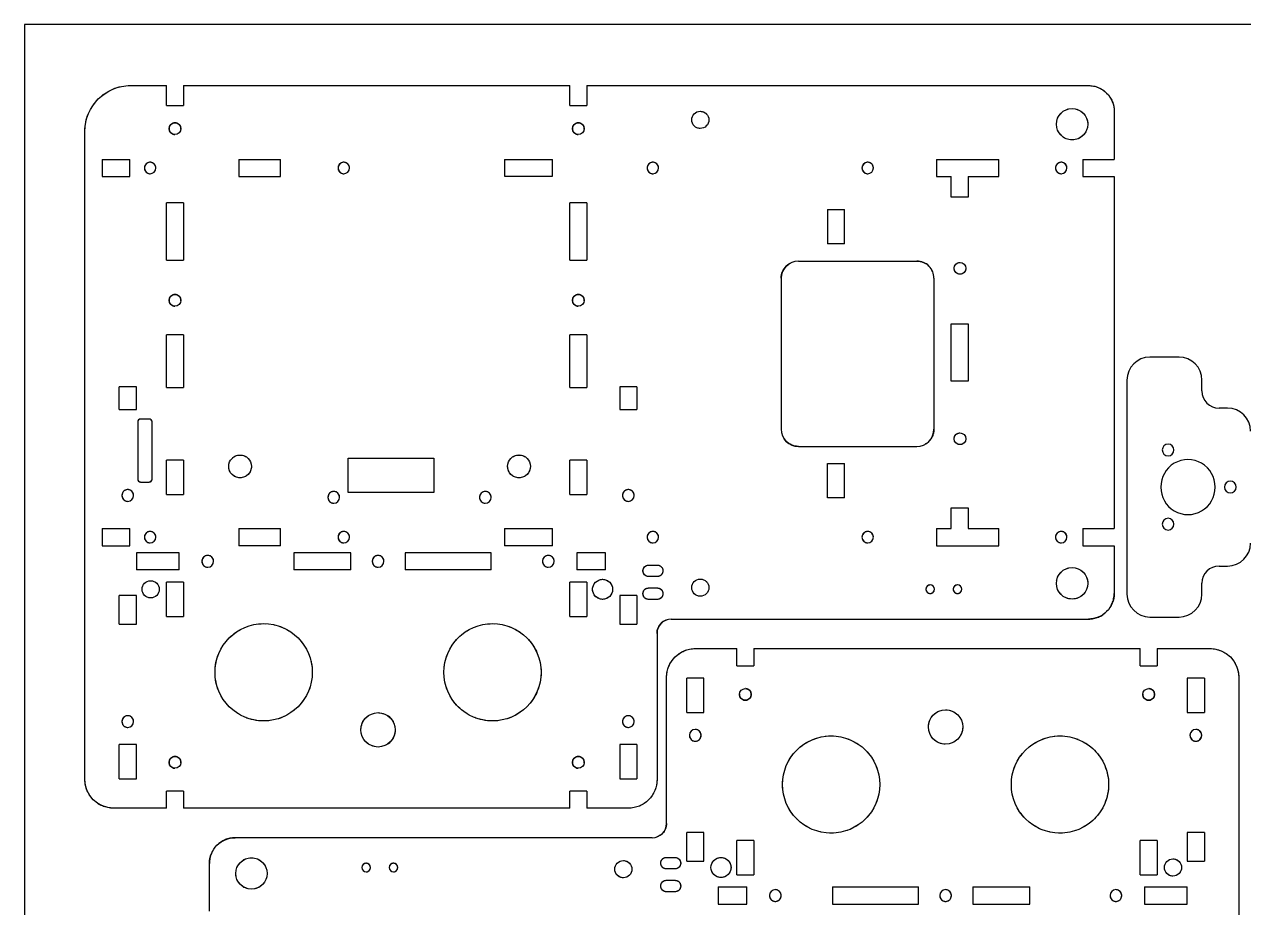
# Model space of a CAD drawing. Header units: millimetres. Extents: x -2614 to 1371, y 670 to 4202.
# Drawn here: x -1257.1 to -830.8, y 3893.2 to 4201.8 of the extents above; entities that cross this region are included whole.
import ezdxf

# ---------------------------------------------------------------- set-up
doc = ezdxf.new("R2010")
doc.units = ezdxf.units.MM
doc.linetypes.add('HIDDEN', pattern=[9.525, 6.35, -3.175])
doc.layers.get('0').update_dxf_attribs({"lineweight": 70})
doc.layers.add('Hidden', color=7, linetype='HIDDEN', lineweight=70)

msp = doc.modelspace()

# ---------------------------------------------------------------- linework, layer by layer
at = {"color": 7, "lineweight": -3}
for p, q in [((12.94, 4201.8), (-1257.06, 4201.8)), ((-1257.06, 4201.8), (-1257.06, 3439.8)), ((-1219.91, 4180.43), (-1207.42, 4180.43)), ((-1207.42, 4173.43), (-1207.42, 4180.43)), ((-1201.42, 4180.43), (-1201.42, 4173.43)), ((-1201.42, 4180.43), (-1066.42, 4180.43)), ((-1066.42, 4173.43), (-1066.42, 4180.43)), ((-1060.42, 4180.43), (-1060.42, 4173.43)), ((-1060.42, 4180.43), (-885.08, 4180.43)), ((-1207.42, 4173.43), (-1201.42, 4173.43)), ((-1066.42, 4173.43), (-1060.42, 4173.43)), ((-876.08, 4171.43), (-876.08, 4154.63)), ((-1235.91, 3937.92), (-1235.91, 4164.43)), ((-1229.91, 4154.63), (-1220.16, 4154.63)), ((-1229.91, 4154.63), (-1229.91, 4148.63)), ((-1220.16, 4148.63), (-1220.16, 4154.63)), ((-1182.06, 4154.63), (-1167.47, 4154.63)), ((-1182.06, 4154.63), (-1182.06, 4148.63)), ((-1167.47, 4148.63), (-1167.47, 4154.63)), ((-1089.19, 4154.63), (-1072.45, 4154.63)), ((-1089.19, 4154.63), (-1089.19, 4148.73)), ((-1072.45, 4148.73), (-1072.45, 4154.63)), ((-938.22, 4154.63), (-916.37, 4154.63)), ((-938.22, 4154.63), (-938.22, 4148.63)), ((-916.37, 4148.64), (-916.37, 4154.63)), ((-887.08, 4154.63), (-876.08, 4154.63)), ((-887.08, 4154.63), (-887.08, 4148.63)), ((-1229.91, 4148.63), (-1220.16, 4148.63)), ((-1182.06, 4148.63), (-1167.47, 4148.63)), ((-1089.19, 4148.73), (-1072.45, 4148.73)), ((-938.22, 4148.63), (-933.07, 4148.63)), ((-933.07, 4141.38), (-933.07, 4148.63)), ((-927.07, 4148.64), (-927.07, 4141.38)), ((-927.07, 4148.64), (-916.37, 4148.64)), ((-887.08, 4148.63), (-876.08, 4148.63)), ((-876.08, 4148.63), (-876.08, 4025.63)), ((-1207.42, 4119.43), (-1207.42, 4139.43)), ((-1201.42, 4139.43), (-1207.42, 4139.43)), ((-1201.42, 4139.43), (-1201.42, 4119.43)), ((-1066.42, 4119.43), (-1066.42, 4139.43)), ((-1060.42, 4139.43), (-1066.42, 4139.43)), ((-1060.42, 4139.43), (-1060.42, 4119.43)), ((-927.07, 4141.38), (-933.07, 4141.38)), ((-976.32, 4137.09), (-976.32, 4125.09)), ((-976.32, 4137.09), (-970.32, 4137.09)), ((-970.32, 4125.09), (-970.32, 4137.09)), ((-970.32, 4125.09), (-976.32, 4125.09)), ((-1207.42, 4119.43), (-1201.42, 4119.43)), ((-1066.42, 4119.43), (-1060.42, 4119.43)), ((-986.49, 4119.09), (-945.07, 4119.09)), ((-992.49, 4113.09), (-992.49, 4060.35)), ((-939.07, 4113.09), (-939.07, 4060.35)), ((-933.07, 4097.12), (-927.07, 4097.12)), ((-933.07, 4077.12), (-933.07, 4097.12)), ((-927.07, 4097.12), (-927.07, 4077.12)), ((-1207.42, 4074.93), (-1207.42, 4093.37)), ((-1201.42, 4093.37), (-1207.42, 4093.37)), ((-1201.42, 4093.37), (-1201.42, 4074.93)), ((-1066.42, 4074.93), (-1066.42, 4093.37)), ((-1060.42, 4093.37), (-1066.42, 4093.37)), ((-1060.42, 4093.37), (-1060.42, 4074.93)), ((-853.4, 4085.53), (-863.6, 4085.53)), ((-1223.92, 4067.19), (-1223.92, 4075.19)), ((-1217.92, 4075.19), (-1223.92, 4075.19)), ((-1217.92, 4067.19), (-1217.92, 4075.19)), ((-1207.42, 4074.93), (-1201.42, 4074.93)), ((-1066.42, 4074.93), (-1060.42, 4074.93)), ((-1048.92, 4075.19), (-1048.92, 4067.19)), ((-1042.92, 4075.19), (-1048.92, 4075.19)), ((-1042.92, 4075.19), (-1042.92, 4067.19)), ((-927.07, 4077.12), (-933.07, 4077.12)), ((-871.6, 4077.53), (-871.6, 4002.72)), ((-845.4, 4073.72), (-845.4, 4077.53)), ((-1223.92, 4067.19), (-1217.92, 4067.19)), ((-1048.92, 4067.19), (-1042.92, 4067.19)), ((-836.41, 4067.72), (-839.4, 4067.72)), ((-1217.42, 4062.9), (-1217.42, 4042.9)), ((-1213.42, 4063.9), (-1216.42, 4063.9)), ((-1212.42, 4042.9), (-1212.42, 4062.9)), ((-986.49, 4054.35), (-975.92, 4054.35)), ((-975.92, 4054.35), (-945.07, 4054.35)), ((-1207.42, 4037.49), (-1207.42, 4049.49)), ((-1201.42, 4049.49), (-1207.42, 4049.49)), ((-1201.42, 4049.49), (-1201.42, 4037.49)), ((-1143.87, 4050.18), (-1113.87, 4050.18)), ((-1143.87, 4038.18), (-1143.87, 4050.18)), ((-1113.87, 4050.18), (-1113.87, 4038.18)), ((-1066.42, 4037.49), (-1066.42, 4049.49)), ((-1060.42, 4049.49), (-1066.42, 4049.49)), ((-1060.42, 4049.49), (-1060.42, 4037.49)), ((-976.32, 4036.35), (-976.32, 4048.35)), ((-976.32, 4048.35), (-970.32, 4048.35)), ((-970.32, 4036.35), (-970.32, 4048.35)), ((-1216.42, 4041.9), (-1213.42, 4041.9)), ((-1207.42, 4037.49), (-1201.42, 4037.49)), ((-1113.87, 4038.18), (-1143.87, 4038.18)), ((-1066.42, 4037.49), (-1060.42, 4037.49)), ((-970.32, 4036.35), (-976.32, 4036.35)), ((-933.07, 4025.63), (-933.07, 4032.86)), ((-933.07, 4032.86), (-927.07, 4032.86)), ((-927.07, 4032.86), (-927.07, 4025.63)), ((-1229.91, 4025.63), (-1220.16, 4025.63)), ((-1229.91, 4025.63), (-1229.91, 4019.63)), ((-1220.16, 4019.63), (-1220.16, 4025.63)), ((-1182.06, 4025.63), (-1167.47, 4025.63)), ((-1182.06, 4025.63), (-1182.06, 4019.63)), ((-1167.47, 4019.63), (-1167.47, 4025.63)), ((-1089.19, 4025.63), (-1072.45, 4025.63)), ((-1089.19, 4025.63), (-1089.19, 4019.63)), ((-1072.45, 4019.63), (-1072.45, 4025.63)), ((-938.22, 4025.63), (-933.07, 4025.63)), ((-938.22, 4025.63), (-938.22, 4019.63)), ((-927.07, 4025.63), (-916.37, 4025.63)), ((-916.37, 4019.63), (-916.37, 4025.63)), ((-887.08, 4025.63), (-876.08, 4025.63)), ((-887.08, 4025.63), (-887.08, 4019.63)), ((-1229.91, 4019.63), (-1220.16, 4019.63)), ((-1167.47, 4019.63), (-1182.06, 4019.63)), ((-1072.45, 4019.63), (-1089.19, 4019.63)), ((-938.22, 4019.63), (-916.37, 4019.63)), ((-887.08, 4019.63), (-876.08, 4019.63)), ((-876.08, 4019.63), (-876.08, 4002.99)), ((-1202.92, 4017.2), (-1217.92, 4017.2)), ((-1217.92, 4017.2), (-1217.92, 4011.2)), ((-1202.92, 4011.2), (-1202.92, 4017.2)), ((-1142.92, 4017.2), (-1162.92, 4017.2)), ((-1162.92, 4017.2), (-1162.92, 4011.2)), ((-1142.92, 4011.2), (-1142.92, 4017.2)), ((-1093.92, 4017.2), (-1123.92, 4017.2)), ((-1123.92, 4017.2), (-1123.92, 4011.2)), ((-1093.92, 4011.2), (-1093.92, 4017.2)), ((-1053.92, 4017.2), (-1063.92, 4017.2)), ((-1063.92, 4017.2), (-1063.92, 4011.2)), ((-1053.92, 4011.2), (-1053.92, 4017.2)), ((-1202.92, 4011.2), (-1217.92, 4011.2)), ((-1142.92, 4011.2), (-1162.92, 4011.2)), ((-1093.92, 4011.2), (-1123.92, 4011.2)), ((-1053.92, 4011.2), (-1063.92, 4011.2)), ((-1038.83, 4012.87), (-1035.83, 4012.87)), ((-839.4, 4012.54), (-836.41, 4012.54)), ((-1207.42, 3994.92), (-1207.42, 4006.92)), ((-1201.42, 4006.92), (-1207.42, 4006.92)), ((-1201.42, 4006.92), (-1201.42, 3994.92)), ((-1066.42, 3994.92), (-1066.42, 4006.92)), ((-1060.42, 4006.92), (-1066.42, 4006.92)), ((-1060.42, 4006.92), (-1060.42, 3994.92)), ((-1035.83, 4008.87), (-1038.83, 4008.87)), ((-1038.83, 4004.87), (-1035.83, 4004.87)), ((-845.4, 4002.72), (-845.4, 4006.54)), ((-1223.92, 3992.19), (-1223.92, 4002.19)), ((-1217.92, 4002.19), (-1223.92, 4002.19)), ((-1217.92, 3992.19), (-1217.92, 4002.19)), ((-1048.92, 4002.19), (-1048.92, 3992.19)), ((-1042.92, 4002.19), (-1048.92, 4002.19)), ((-1042.92, 4002.19), (-1042.92, 3992.19)), ((-1035.83, 4000.87), (-1038.83, 4000.87)), ((-1207.42, 3994.92), (-1201.42, 3994.92)), ((-1066.42, 3994.92), (-1060.42, 3994.92)), ((-1030.9, 3993.99), (-885.08, 3993.99)), ((-863.6, 3994.72), (-853.4, 3994.72)), ((-1223.92, 3992.19), (-1217.92, 3992.19)), ((-1048.92, 3992.19), (-1042.92, 3992.19)), ((-1035.9, 3988.99), (-1035.9, 3937.92)), ((-1022.54, 3983.68), (-1008.03, 3983.68)), ((-1008.03, 3977.68), (-1008.03, 3983.68)), ((-1002.03, 3983.68), (-1002.03, 3977.68)), ((-1002.03, 3983.68), (-867.03, 3983.68)), ((-867.03, 3977.68), (-867.03, 3983.68)), ((-861.03, 3983.68), (-861.03, 3977.68)), ((-861.03, 3983.68), (-842.54, 3983.68)), ((-1008.03, 3977.68), (-1002.03, 3977.68)), ((-867.03, 3977.68), (-861.03, 3977.68)), ((-1032.54, 3922.6), (-1032.54, 3973.68)), ((-1025.53, 3961.4), (-1025.53, 3973.4)), ((-1019.53, 3973.4), (-1025.53, 3973.4)), ((-1019.53, 3961.4), (-1019.53, 3973.4)), ((-850.53, 3973.4), (-850.53, 3961.4)), ((-844.53, 3973.4), (-850.53, 3973.4)), ((-844.53, 3973.4), (-844.53, 3961.4)), ((-832.54, 3973.68), (-832.54, 3747.17)), ((-1025.53, 3961.4), (-1019.53, 3961.4)), ((-850.53, 3961.4), (-844.53, 3961.4)), ((-1223.92, 3938.19), (-1223.92, 3950.19)), ((-1217.92, 3950.19), (-1223.92, 3950.19)), ((-1217.92, 3938.19), (-1217.92, 3950.19)), ((-1048.92, 3950.19), (-1048.92, 3938.19)), ((-1042.92, 3950.19), (-1048.92, 3950.19)), ((-1042.92, 3950.19), (-1042.92, 3938.19)), ((-1223.92, 3938.19), (-1217.92, 3938.19)), ((-1048.92, 3938.19), (-1042.92, 3938.19)), ((-1207.42, 3927.92), (-1207.42, 3933.92)), ((-1201.42, 3933.92), (-1207.42, 3933.92)), ((-1201.42, 3933.92), (-1201.42, 3927.92)), ((-1066.42, 3927.92), (-1066.42, 3933.92)), ((-1060.42, 3933.92), (-1066.42, 3933.92)), ((-1060.42, 3933.92), (-1060.42, 3927.92)), ((-1207.42, 3927.92), (-1225.91, 3927.92)), ((-1066.42, 3927.92), (-1201.42, 3927.92)), ((-1045.9, 3927.92), (-1060.42, 3927.92)), ((-1037.54, 3917.6), (-1183.37, 3917.6)), ((-1025.53, 3909.4), (-1025.53, 3919.4)), ((-1019.53, 3919.4), (-1025.53, 3919.4)), ((-1019.53, 3909.4), (-1019.53, 3919.4)), ((-850.53, 3919.4), (-850.53, 3909.4)), ((-844.53, 3919.4), (-850.53, 3919.4)), ((-844.53, 3919.4), (-844.53, 3909.4)), ((-1008.03, 3904.68), (-1008.03, 3916.68)), ((-1002.03, 3916.68), (-1008.03, 3916.68)), ((-1002.03, 3916.68), (-1002.03, 3904.68)), ((-867.03, 3904.68), (-867.03, 3916.68)), ((-861.03, 3916.68), (-867.03, 3916.68)), ((-861.03, 3916.68), (-861.03, 3904.68)), ((-1192.37, 3891.97), (-1192.37, 3908.6)), ((-1032.61, 3910.72), (-1029.61, 3910.72)), ((-1025.53, 3909.4), (-1019.53, 3909.4)), ((-850.53, 3909.4), (-844.53, 3909.4)), ((-1029.61, 3906.72), (-1032.61, 3906.72)), ((-1008.03, 3904.68), (-1002.03, 3904.68)), ((-867.03, 3904.68), (-861.03, 3904.68)), ((-1032.61, 3902.72), (-1029.61, 3902.72)), ((-1014.52, 3900.4), (-1004.52, 3900.4)), ((-1014.52, 3900.4), (-1014.52, 3894.4)), ((-1004.52, 3894.4), (-1004.52, 3900.4)), ((-974.52, 3900.4), (-944.52, 3900.4)), ((-974.52, 3900.4), (-974.52, 3894.4)), ((-944.52, 3894.4), (-944.52, 3900.4)), ((-925.52, 3900.4), (-905.53, 3900.4)), ((-925.52, 3900.4), (-925.52, 3894.4)), ((-905.53, 3894.4), (-905.53, 3900.4)), ((-865.52, 3900.4), (-850.52, 3900.4)), ((-865.52, 3900.4), (-865.52, 3894.4)), ((-850.52, 3894.4), (-850.52, 3900.4)), ((-1029.61, 3898.72), (-1032.61, 3898.72)), ((-1014.52, 3894.4), (-1004.52, 3894.4)), ((-974.52, 3894.4), (-944.52, 3894.4)), ((-925.52, 3894.4), (-905.53, 3894.4)), ((-865.52, 3894.4), (-850.52, 3894.4))]:
    msp.add_line(p, q, dxfattribs=at)
at = {"color": 7, "lineweight": -3, "extrusion": (-1.60814e-16, 1.11022e-16, -1)}
for centre in [(857.22, 4053.09), (835.48, 4040.13), (857.22, 4027.16)]:
    msp.add_circle(centre, 2.05, dxfattribs=at)
at = {"color": 7, "lineweight": -3}
for centre, radius, start, end in [((-863.6, 4077.53), 8, 90, 180), ((-853.4, 4077.53), 8, 0, 90), ((-839.4, 4073.72), 6, 180, 270), ((-836.41, 4059.72), 8, 0, 90), ((-850.28, 4040.23), 9.5, 359.3545, 180.6455), ((-850.28, 4040.02), 9.5, 179.3545, 0.6455), ((-836.41, 4020.54), 8, 270, 0), ((-839.4, 4006.54), 6, 90, 180), ((-863.6, 4002.72), 8, 180, 270), ((-853.4, 4002.72), 8, 270, 360)]:
    msp.add_arc(centre, radius, start, end, dxfattribs=at)
at = {"color": 7, "lineweight": -3, "extrusion": (0, 0, -1)}
for centre, major_axis, start_param, end_param in [((-1219.91, 4164.43), (0, 16), 4.712332, 6.283128), ((-885.08, 4171.43), (0, 9), 6.283128, 7.853925), ((-1038.83, 4010.87), (0, 2), 3.141536, 6.283128), ((-1035.83, 4010.87), (0, 2), 6.283128, 9.424721), ((-1038.83, 4002.87), (0, 2), 3.141536, 6.283128), ((-1035.83, 4002.87), (0, 2), 6.283128, 9.424721), ((-885.08, 4002.99), (0, 9), 1.570739, 3.141536), ((-1022.54, 3973.68), (0, -10), 1.570739, 3.141536), ((-842.54, 3973.68), (0, -10), 3.141536, 4.712332), ((-1225.91, 3937.92), (0, 10), 3.141536, 4.712332), ((-1045.9, 3937.92), (0, 10), 1.570739, 3.141536), ((-1183.37, 3908.6), (0, -9), 1.570739, 3.141536), ((-1032.61, 3908.72), (0, -2), 6.283128, 9.424721), ((-1029.61, 3908.72), (0, -2), 3.141536, 6.283128), ((-1032.61, 3900.72), (0, -2), 6.283128, 9.424721), ((-1029.61, 3900.72), (0, -2), 3.141536, 6.283128)]:
    msp.add_ellipse(centre, major_axis=major_axis, ratio=1, start_param=start_param, end_param=end_param, dxfattribs=at)
at = {"color": 7, "lineweight": -3}
for centre, major_axis in [((-1020.78, 4168.43), (0, -3)), ((-890.78, 4166.93), (0, -5.5)), ((-1204.42, 4165.37), (0, -2.05)), ((-1063.42, 4165.37), (0, -2.05)), ((-929.97, 4116.57), (0, -2.05)), ((-1204.42, 4105.37), (0, -2.05)), ((-1063.42, 4105.37), (0, -2.05)), ((-929.97, 4057), (0, -2.05)), ((-1181.67, 4047.36), (0, -3.97)), ((-1084.15, 4047.36), (0, -3.97)), ((-890.78, 4006.49), (0, -5.5)), ((-1212.92, 4004.4), (0, -3)), ((-1054.92, 4004.4), (0, -3.5)), ((-1020.78, 4004.99), (0, -3)), ((-1173.42, 3975.4), (0, -17)), ((-1093.42, 3975.4), (0, -17)), ((-1005.03, 3967.67), (0, 2.05)), ((-864.03, 3967.67), (0, 2.05)), ((-1133.42, 3955.3), (0, -6)), ((-935.03, 3956.3), (0, 6)), ((-975.03, 3936.19), (0, 17)), ((-895.03, 3936.19), (0, 17)), ((-1204.42, 3943.92), (0, -2.05)), ((-1063.42, 3943.92), (0, -2.05)), ((-1177.67, 3905.1), (0, 5.5)), ((-1047.67, 3906.6), (0, 3)), ((-1013.53, 3907.2), (0, 3.5)), ((-855.53, 3907.2), (0, 3))]:
    msp.add_ellipse(centre, major_axis=major_axis, ratio=1, dxfattribs=at)
at = {"color": 7, "lineweight": -3, "extrusion": (0, 0, -1)}
for centre, major_axis in [((-1213.11, 4151.63), (0, 2)), ((-1145.42, 4151.63), (0, 2)), ((-1037.34, 4151.63), (0, 2)), ((-962.24, 4151.63), (0, 2)), ((-894.58, 4151.63), (0, 2)), ((-1220.92, 4037.19), (0, 2.05)), ((-1148.91, 4036.53), (0, 2.05)), ((-1095.92, 4036.53), (0, 2.05)), ((-1045.92, 4037.19), (0, 2.05)), ((-1213.11, 4022.63), (0, 2)), ((-1145.42, 4022.63), (0, 2)), ((-1037.34, 4022.63), (0, 2)), ((-962.24, 4022.63), (0, 2)), ((-894.58, 4022.63), (0, 2)), ((-1192.96, 4014.2), (0, 2.05)), ((-1133.41, 4014.2), (0, 2.05)), ((-1073.91, 4014.2), (0, 2.05)), ((-940.38, 4004.43), (0, 1.5)), ((-930.86, 4004.43), (0, 1.5)), ((-1220.92, 3958.19), (0, 2.05)), ((-1045.92, 3958.19), (0, 2.05)), ((-1022.53, 3953.4), (0, -2.05)), ((-847.53, 3953.4), (0, -2.05)), ((-1137.59, 3907.17), (0, -1.5)), ((-1128.06, 3907.17), (0, -1.5)), ((-994.53, 3897.4), (0, -2.05)), ((-935.03, 3897.4), (0, -2.05)), ((-875.49, 3897.4), (0, -2.05))]:
    msp.add_ellipse(centre, major_axis=major_axis, ratio=1, dxfattribs=at)
at = {"color": 7, "lineweight": -3}
for centre, major_axis, start_param, end_param in [((-986.49, 4113.09), (0, -6), 3.14165, 4.712446), ((-945.07, 4113.09), (0, -6), 1.570853, 3.14165), ((-1216.42, 4062.9), (0, -1), 3.14165, 4.712446), ((-1213.42, 4062.9), (0, -1), 1.570853, 3.14165), ((-986.49, 4060.35), (0, -6), 4.712446, 6.283242), ((-945.07, 4060.35), (0, -6), 0.000057, 1.570853), ((-1216.42, 4042.9), (0, -1), 4.712446, 6.283242), ((-1213.42, 4042.9), (0, -1), 0.000057, 1.570853), ((-1030.9, 3988.99), (0, -5), 3.14165, 4.712446), ((-1037.54, 3922.6), (0, 5), 3.14165, 4.712446)]:
    msp.add_ellipse(centre, major_axis=major_axis, ratio=1, start_param=start_param, end_param=end_param, dxfattribs=at)
at = {"layer": 'Hidden', "lineweight": -3}
for p, q in [((-1219.91, 4180.43), (-1219.91, 4180.43)), ((-1207.42, 4173.43), (-1207.42, 4180.43)), ((-1207.42, 4180.43), (-1207.42, 4180.43)), ((-1201.42, 4180.43), (-1201.42, 4173.43)), ((-1201.42, 4180.43), (-1201.42, 4180.43)), ((-1066.42, 4173.43), (-1066.42, 4180.43)), ((-1066.42, 4180.43), (-1066.42, 4180.43)), ((-1060.42, 4180.43), (-1060.42, 4173.43)), ((-1060.42, 4180.43), (-1060.42, 4180.43)), ((-885.08, 4180.43), (-885.08, 4180.43)), ((-1207.42, 4173.43), (-1207.42, 4173.43)), ((-1201.42, 4173.43), (-1201.42, 4173.43)), ((-1066.42, 4173.43), (-1066.42, 4173.43)), ((-1060.42, 4173.43), (-1060.42, 4173.43)), ((-1020.77, 4171.43), (-1020.78, 4171.43)), ((-890.78, 4172.43), (-890.78, 4172.43)), ((-876.08, 4171.43), (-876.08, 4171.43)), ((-876.08, 4171.43), (-876.08, 4154.63)), ((-1235.91, 3937.92), (-1235.91, 4164.43)), ((-1235.91, 4164.43), (-1235.91, 4164.43)), ((-1020.78, 4165.43), (-1020.78, 4165.43)), ((-890.78, 4161.43), (-890.78, 4161.43)), ((-1229.91, 4154.63), (-1229.91, 4154.63)), ((-1229.91, 4154.63), (-1229.91, 4148.63)), ((-1220.16, 4154.63), (-1220.16, 4154.63)), ((-1220.16, 4148.63), (-1220.16, 4154.63)), ((-1213.11, 4153.63), (-1213.11, 4153.63)), ((-1182.06, 4154.63), (-1182.06, 4154.63)), ((-1182.06, 4154.63), (-1182.06, 4148.63)), ((-1167.47, 4154.63), (-1167.47, 4154.63)), ((-1167.47, 4148.63), (-1167.47, 4154.63)), ((-1145.42, 4153.63), (-1145.42, 4153.63)), ((-1089.19, 4154.63), (-1089.19, 4154.63)), ((-1089.19, 4154.63), (-1089.19, 4148.73)), ((-1072.45, 4154.63), (-1072.45, 4154.63)), ((-1072.45, 4148.73), (-1072.45, 4154.63)), ((-1037.34, 4153.63), (-1037.34, 4153.63)), ((-962.24, 4153.63), (-962.24, 4153.63)), ((-938.22, 4154.63), (-938.22, 4154.63)), ((-938.22, 4154.63), (-938.22, 4148.63)), ((-916.37, 4154.63), (-916.37, 4154.63)), ((-916.37, 4148.64), (-916.37, 4154.63)), ((-894.58, 4153.63), (-894.58, 4153.63)), ((-887.08, 4154.63), (-887.08, 4154.63)), ((-887.08, 4154.63), (-887.08, 4148.63)), ((-876.08, 4154.63), (-876.08, 4154.63)), ((-1229.91, 4148.63), (-1229.91, 4148.63)), ((-1220.16, 4148.63), (-1220.16, 4148.63)), ((-1213.11, 4149.63), (-1213.11, 4149.63)), ((-1182.06, 4148.63), (-1182.06, 4148.63)), ((-1167.47, 4148.63), (-1167.47, 4148.63)), ((-1145.42, 4149.63), (-1145.42, 4149.63)), ((-1089.19, 4148.73), (-1089.19, 4148.73)), ((-1072.45, 4148.73), (-1072.45, 4148.73)), ((-1037.34, 4149.63), (-1037.34, 4149.63)), ((-962.24, 4149.63), (-962.24, 4149.63)), ((-938.22, 4148.63), (-938.22, 4148.63)), ((-933.07, 4141.38), (-933.07, 4148.63)), ((-933.07, 4148.63), (-933.07, 4148.63)), ((-927.07, 4148.64), (-927.07, 4141.38)), ((-927.07, 4148.64), (-927.07, 4148.64)), ((-916.37, 4148.64), (-916.37, 4148.64)), ((-894.58, 4149.63), (-894.58, 4149.63)), ((-887.08, 4148.63), (-887.08, 4148.63)), ((-876.08, 4148.63), (-876.08, 4025.63)), ((-876.08, 4148.63), (-876.08, 4148.63)), ((-1207.42, 4119.43), (-1207.42, 4139.43)), ((-1207.42, 4139.43), (-1207.42, 4139.43)), ((-1201.42, 4139.43), (-1201.42, 4119.43)), ((-1201.42, 4139.43), (-1201.42, 4139.43)), ((-1066.42, 4119.43), (-1066.42, 4139.43)), ((-1066.42, 4139.43), (-1066.42, 4139.43)), ((-1060.42, 4139.43), (-1060.42, 4119.43)), ((-1060.42, 4139.43), (-1060.42, 4139.43)), ((-933.07, 4141.38), (-933.07, 4141.38)), ((-927.07, 4141.38), (-927.07, 4141.38)), ((-976.32, 4137.09), (-976.32, 4125.09)), ((-976.32, 4137.09), (-976.32, 4137.09)), ((-976.32, 4137.09), (-976.32, 4137.09)), ((-976.32, 4125.09), (-976.32, 4125.09)), ((-976.32, 4125.09), (-976.32, 4125.09)), ((-1207.42, 4119.43), (-1207.42, 4119.43)), ((-1201.42, 4119.43), (-1201.42, 4119.43)), ((-1066.42, 4119.43), (-1066.42, 4119.43)), ((-1060.42, 4119.43), (-1060.42, 4119.43)), ((-986.49, 4119.09), (-986.49, 4119.09)), ((-945.07, 4119.09), (-945.07, 4119.09)), ((-992.49, 4113.09), (-992.49, 4113.09)), ((-992.49, 4113.09), (-992.49, 4060.35)), ((-939.07, 4113.09), (-939.07, 4113.09)), ((-939.07, 4113.09), (-939.07, 4060.35)), ((-933.07, 4097.12), (-933.07, 4097.12)), ((-933.07, 4077.12), (-933.07, 4097.12)), ((-927.07, 4097.12), (-927.07, 4097.12)), ((-927.07, 4097.12), (-927.07, 4077.12)), ((-1207.42, 4074.93), (-1207.42, 4093.37)), ((-1207.42, 4093.37), (-1207.42, 4093.37)), ((-1201.42, 4093.37), (-1201.42, 4074.93)), ((-1201.42, 4093.37), (-1201.42, 4093.37)), ((-1066.42, 4074.93), (-1066.42, 4093.37)), ((-1066.42, 4093.37), (-1066.42, 4093.37)), ((-1060.42, 4093.37), (-1060.42, 4074.93)), ((-1060.42, 4093.37), (-1060.42, 4093.37)), ((-1223.92, 4067.19), (-1223.92, 4075.19)), ((-1223.92, 4075.19), (-1223.92, 4075.19)), ((-1217.92, 4067.19), (-1217.92, 4075.19)), ((-1217.92, 4075.19), (-1217.92, 4075.19)), ((-1207.42, 4074.93), (-1207.42, 4074.93)), ((-1201.42, 4074.93), (-1201.42, 4074.93)), ((-1066.42, 4074.93), (-1066.42, 4074.93)), ((-1060.42, 4074.93), (-1060.42, 4074.93)), ((-1048.92, 4075.19), (-1048.92, 4067.19)), ((-1048.92, 4075.19), (-1048.92, 4075.19)), ((-1042.92, 4075.19), (-1042.92, 4067.19)), ((-1042.92, 4075.19), (-1042.92, 4075.19)), ((-933.07, 4077.12), (-933.07, 4077.12)), ((-927.07, 4077.12), (-927.07, 4077.12)), ((-1223.92, 4067.19), (-1223.92, 4067.19)), ((-1217.92, 4067.19), (-1217.92, 4067.19)), ((-1048.92, 4067.19), (-1048.92, 4067.19)), ((-1042.92, 4067.19), (-1042.92, 4067.19)), ((-1217.42, 4062.9), (-1217.42, 4062.9)), ((-1217.42, 4062.9), (-1217.42, 4042.9)), ((-1216.42, 4063.9), (-1216.42, 4063.9)), ((-1213.42, 4063.9), (-1213.42, 4063.9)), ((-1212.42, 4042.9), (-1212.42, 4062.9)), ((-1212.42, 4062.9), (-1212.42, 4062.9)), ((-992.49, 4060.35), (-992.49, 4060.35)), ((-939.07, 4060.35), (-939.07, 4060.35)), ((-986.49, 4054.35), (-986.49, 4054.35)), ((-945.07, 4054.35), (-945.07, 4054.35)), ((-1207.42, 4037.49), (-1207.42, 4049.49)), ((-1207.42, 4049.49), (-1207.42, 4049.49)), ((-1201.42, 4049.49), (-1201.42, 4037.49)), ((-1201.42, 4049.49), (-1201.42, 4049.49)), ((-1181.67, 4051.33), (-1181.67, 4051.33)), ((-1143.87, 4050.18), (-1143.87, 4050.18)), ((-1143.87, 4038.18), (-1143.87, 4050.18)), ((-1113.87, 4050.18), (-1113.87, 4050.18)), ((-1113.87, 4050.18), (-1113.87, 4038.18)), ((-1084.14, 4051.33), (-1084.15, 4051.33)), ((-1066.42, 4037.49), (-1066.42, 4049.49)), ((-1066.42, 4049.49), (-1066.42, 4049.49)), ((-1060.42, 4049.49), (-1060.42, 4037.49)), ((-1060.42, 4049.49), (-1060.42, 4049.49)), ((-1217.42, 4042.9), (-1217.42, 4042.9)), ((-1216.42, 4041.9), (-1216.42, 4041.9)), ((-1213.42, 4041.9), (-1213.42, 4041.9)), ((-1212.42, 4042.9), (-1212.42, 4042.9)), ((-1181.67, 4043.39), (-1181.67, 4043.39)), ((-1084.15, 4043.39), (-1084.15, 4043.39)), ((-1207.42, 4037.49), (-1207.42, 4037.49)), ((-1201.42, 4037.49), (-1201.42, 4037.49)), ((-1143.87, 4038.18), (-1143.87, 4038.18)), ((-1113.87, 4038.18), (-1113.87, 4038.18)), ((-1066.42, 4037.49), (-1066.42, 4037.49)), ((-1060.42, 4037.49), (-1060.42, 4037.49)), ((-933.07, 4025.63), (-933.07, 4032.86)), ((-933.07, 4032.86), (-933.07, 4032.86)), ((-927.07, 4032.86), (-927.07, 4032.86)), ((-927.07, 4032.86), (-927.07, 4025.63)), ((-1229.91, 4025.63), (-1229.91, 4025.63)), ((-1229.91, 4025.63), (-1229.91, 4019.63)), ((-1220.16, 4025.63), (-1220.16, 4025.63)), ((-1220.16, 4019.63), (-1220.16, 4025.63)), ((-1213.11, 4024.63), (-1213.11, 4024.63)), ((-1182.06, 4025.63), (-1182.06, 4025.63)), ((-1182.06, 4025.63), (-1182.06, 4019.63)), ((-1167.47, 4025.63), (-1167.47, 4025.63)), ((-1167.47, 4019.63), (-1167.47, 4025.63)), ((-1145.42, 4024.63), (-1145.42, 4024.63)), ((-1089.19, 4025.63), (-1089.19, 4025.63)), ((-1089.19, 4025.63), (-1089.19, 4019.63)), ((-1072.45, 4025.63), (-1072.45, 4025.63)), ((-1072.45, 4019.63), (-1072.45, 4025.63)), ((-1037.34, 4024.63), (-1037.34, 4024.63)), ((-962.24, 4024.63), (-962.24, 4024.63)), ((-938.22, 4025.63), (-938.22, 4025.63)), ((-938.22, 4025.63), (-938.22, 4019.63)), ((-933.07, 4025.63), (-933.07, 4025.63)), ((-927.07, 4025.63), (-927.07, 4025.63)), ((-916.37, 4025.63), (-916.37, 4025.63)), ((-916.37, 4019.63), (-916.37, 4025.63)), ((-894.58, 4024.63), (-894.58, 4024.63)), ((-887.08, 4025.63), (-887.08, 4025.63)), ((-887.08, 4025.63), (-887.08, 4019.63)), ((-876.08, 4025.63), (-876.08, 4025.63)), ((-1229.91, 4019.63), (-1229.91, 4019.63)), ((-1220.16, 4019.63), (-1220.16, 4019.63)), ((-1213.11, 4020.63), (-1213.11, 4020.63)), ((-1182.06, 4019.63), (-1182.06, 4019.63)), ((-1167.47, 4019.63), (-1167.47, 4019.63)), ((-1145.42, 4020.63), (-1145.42, 4020.63)), ((-1089.19, 4019.63), (-1089.19, 4019.63)), ((-1072.45, 4019.63), (-1072.45, 4019.63)), ((-1037.34, 4020.63), (-1037.34, 4020.63)), ((-962.24, 4020.63), (-962.24, 4020.63)), ((-938.22, 4019.63), (-938.22, 4019.63)), ((-916.37, 4019.63), (-916.37, 4019.63)), ((-894.58, 4020.63), (-894.58, 4020.63)), ((-887.08, 4019.63), (-887.08, 4019.63)), ((-876.08, 4019.63), (-876.08, 4002.99)), ((-876.08, 4019.63), (-876.08, 4019.63)), ((-1217.92, 4017.2), (-1217.92, 4011.2)), ((-1217.92, 4017.2), (-1217.92, 4017.2)), ((-1202.92, 4011.2), (-1202.92, 4017.2)), ((-1202.92, 4017.2), (-1202.92, 4017.2)), ((-1162.92, 4017.2), (-1162.92, 4011.2)), ((-1162.92, 4017.2), (-1162.92, 4017.2)), ((-1142.92, 4011.2), (-1142.92, 4017.2)), ((-1142.92, 4017.2), (-1142.92, 4017.2)), ((-1123.92, 4017.2), (-1123.92, 4011.2)), ((-1123.92, 4017.2), (-1123.92, 4017.2)), ((-1093.92, 4011.2), (-1093.92, 4017.2)), ((-1093.92, 4017.2), (-1093.92, 4017.2)), ((-1063.92, 4017.2), (-1063.92, 4011.2)), ((-1063.92, 4017.2), (-1063.92, 4017.2)), ((-1053.92, 4011.2), (-1053.92, 4017.2)), ((-1053.92, 4017.2), (-1053.92, 4017.2)), ((-1217.92, 4011.2), (-1217.92, 4011.2)), ((-1202.92, 4011.2), (-1202.92, 4011.2)), ((-1162.92, 4011.2), (-1162.92, 4011.2)), ((-1142.92, 4011.2), (-1142.92, 4011.2)), ((-1123.92, 4011.2), (-1123.92, 4011.2)), ((-1093.92, 4011.2), (-1093.92, 4011.2)), ((-1063.92, 4011.2), (-1063.92, 4011.2)), ((-1053.92, 4011.2), (-1053.92, 4011.2)), ((-1038.83, 4012.87), (-1038.83, 4012.87)), ((-1035.83, 4012.87), (-1035.83, 4012.87)), ((-890.78, 4011.99), (-890.78, 4011.99)), ((-1207.42, 3994.92), (-1207.42, 4006.92)), ((-1207.42, 4006.92), (-1207.42, 4006.92)), ((-1201.42, 4006.92), (-1201.42, 3994.92)), ((-1201.42, 4006.92), (-1201.42, 4006.92)), ((-1066.42, 3994.92), (-1066.42, 4006.92)), ((-1066.42, 4006.92), (-1066.42, 4006.92)), ((-1060.42, 4006.92), (-1060.42, 3994.92)), ((-1060.42, 4006.92), (-1060.42, 4006.92)), ((-1038.83, 4008.87), (-1038.83, 4008.87)), ((-1035.83, 4008.87), (-1035.83, 4008.87)), ((-1020.77, 4007.99), (-1020.78, 4007.99)), ((-1038.83, 4004.87), (-1038.83, 4004.87)), ((-1035.83, 4004.87), (-1035.83, 4004.87)), ((-876.08, 4002.99), (-876.08, 4002.99)), ((-1223.92, 3992.19), (-1223.92, 4002.19)), ((-1223.92, 4002.19), (-1223.92, 4002.19)), ((-1217.92, 3992.19), (-1217.92, 4002.19)), ((-1217.92, 4002.19), (-1217.92, 4002.19)), ((-1048.92, 4002.19), (-1048.92, 3992.19)), ((-1048.92, 4002.19), (-1048.92, 4002.19)), ((-1042.92, 4002.19), (-1042.92, 3992.19)), ((-1042.92, 4002.19), (-1042.92, 4002.19)), ((-1038.83, 4000.87), (-1038.83, 4000.87)), ((-1035.83, 4000.87), (-1035.83, 4000.87)), ((-1020.78, 4001.99), (-1020.78, 4001.99)), ((-890.78, 4000.99), (-890.78, 4000.99)), ((-1207.42, 3994.92), (-1207.42, 3994.92)), ((-1201.42, 3994.92), (-1201.42, 3994.92)), ((-1066.42, 3994.92), (-1066.42, 3994.92)), ((-1060.42, 3994.92), (-1060.42, 3994.92)), ((-1030.9, 3993.99), (-1030.9, 3993.99)), ((-885.08, 3993.99), (-885.08, 3993.99)), ((-1223.92, 3992.19), (-1223.92, 3992.19)), ((-1217.92, 3992.19), (-1217.92, 3992.19)), ((-1173.41, 3992.4), (-1173.41, 3992.4)), ((-1093.41, 3992.4), (-1093.41, 3992.4)), ((-1048.92, 3992.19), (-1048.92, 3992.19)), ((-1042.92, 3992.19), (-1042.92, 3992.19)), ((-1035.9, 3988.99), (-1035.9, 3937.92)), ((-1035.9, 3988.99), (-1035.9, 3988.99)), ((-1022.54, 3983.68), (-1022.54, 3983.68)), ((-1008.03, 3977.68), (-1008.03, 3983.68)), ((-1008.03, 3983.68), (-1008.03, 3983.68)), ((-1002.03, 3983.68), (-1002.03, 3977.68)), ((-1002.03, 3983.68), (-1002.03, 3983.68)), ((-867.03, 3977.68), (-867.03, 3983.68)), ((-867.03, 3983.68), (-867.03, 3983.68)), ((-861.03, 3983.68), (-861.03, 3977.68)), ((-861.03, 3983.68), (-861.03, 3983.68)), ((-842.54, 3983.68), (-842.54, 3983.68)), ((-1008.03, 3977.68), (-1008.03, 3977.68)), ((-1002.03, 3977.68), (-1002.03, 3977.68)), ((-867.03, 3977.68), (-867.03, 3977.68)), ((-861.03, 3977.68), (-861.03, 3977.68)), ((-1032.54, 3922.6), (-1032.54, 3973.68)), ((-1032.54, 3973.68), (-1032.54, 3973.68)), ((-1025.53, 3961.4), (-1025.53, 3973.4)), ((-1025.53, 3973.4), (-1025.53, 3973.4)), ((-1019.53, 3961.4), (-1019.53, 3973.4)), ((-1019.53, 3973.4), (-1019.53, 3973.4)), ((-850.53, 3973.4), (-850.53, 3961.4)), ((-850.53, 3973.4), (-850.53, 3973.4)), ((-844.53, 3973.4), (-844.53, 3961.4)), ((-844.53, 3973.4), (-844.53, 3973.4)), ((-832.54, 3973.68), (-832.54, 3747.17)), ((-832.54, 3973.68), (-832.54, 3973.68)), ((-1025.53, 3961.4), (-1025.53, 3961.4)), ((-1019.53, 3961.4), (-1019.53, 3961.4)), ((-850.53, 3961.4), (-850.53, 3961.4)), ((-844.53, 3961.4), (-844.53, 3961.4)), ((-1173.42, 3958.4), (-1173.42, 3958.4)), ((-1093.42, 3958.4), (-1093.42, 3958.4)), ((-975.03, 3953.19), (-975.03, 3953.19)), ((-895.03, 3953.19), (-895.03, 3953.19)), ((-1223.92, 3938.19), (-1223.92, 3950.19)), ((-1223.92, 3950.19), (-1223.92, 3950.19)), ((-1217.92, 3938.19), (-1217.92, 3950.19)), ((-1217.92, 3950.19), (-1217.92, 3950.19)), ((-1048.92, 3950.19), (-1048.92, 3938.19)), ((-1048.92, 3950.19), (-1048.92, 3950.19)), ((-1042.92, 3950.19), (-1042.92, 3938.19)), ((-1042.92, 3950.19), (-1042.92, 3950.19)), ((-1235.91, 3937.92), (-1235.91, 3937.92)), ((-1223.92, 3938.19), (-1223.92, 3938.19)), ((-1217.92, 3938.19), (-1217.92, 3938.19)), ((-1048.92, 3938.19), (-1048.92, 3938.19)), ((-1042.92, 3938.19), (-1042.92, 3938.19)), ((-1035.9, 3937.92), (-1035.9, 3937.92)), ((-1207.42, 3927.92), (-1207.42, 3933.92)), ((-1207.42, 3933.92), (-1207.42, 3933.92)), ((-1201.42, 3933.92), (-1201.42, 3927.92)), ((-1201.42, 3933.92), (-1201.42, 3933.92)), ((-1066.42, 3927.92), (-1066.42, 3933.92)), ((-1066.42, 3933.92), (-1066.42, 3933.92)), ((-1060.42, 3933.92), (-1060.42, 3927.92)), ((-1060.42, 3933.92), (-1060.42, 3933.92)), ((-1225.91, 3927.92), (-1225.91, 3927.92)), ((-1207.42, 3927.92), (-1207.42, 3927.92)), ((-1201.42, 3927.92), (-1201.42, 3927.92)), ((-1066.42, 3927.92), (-1066.42, 3927.92)), ((-1060.42, 3927.92), (-1060.42, 3927.92)), ((-1045.9, 3927.92), (-1045.9, 3927.92)), ((-1032.54, 3922.6), (-1032.54, 3922.6)), ((-1183.37, 3917.6), (-1183.37, 3917.6)), ((-1037.54, 3917.6), (-1037.54, 3917.6)), ((-1025.53, 3909.4), (-1025.53, 3919.4)), ((-1025.53, 3919.4), (-1025.53, 3919.4)), ((-1019.53, 3909.4), (-1019.53, 3919.4)), ((-1019.53, 3919.4), (-1019.53, 3919.4)), ((-975.03, 3919.19), (-975.03, 3919.19)), ((-895.03, 3919.19), (-895.03, 3919.19)), ((-850.53, 3919.4), (-850.53, 3909.4)), ((-850.53, 3919.4), (-850.53, 3919.4)), ((-844.53, 3919.4), (-844.53, 3909.4)), ((-844.53, 3919.4), (-844.53, 3919.4)), ((-1008.03, 3904.68), (-1008.03, 3916.68)), ((-1008.03, 3916.68), (-1008.03, 3916.68)), ((-1002.03, 3916.68), (-1002.03, 3904.68)), ((-1002.03, 3916.68), (-1002.03, 3916.68)), ((-867.03, 3904.68), (-867.03, 3916.68)), ((-867.03, 3916.68), (-867.03, 3916.68)), ((-861.03, 3916.68), (-861.03, 3904.68)), ((-861.03, 3916.68), (-861.03, 3916.68)), ((-1192.37, 3908.6), (-1192.37, 3908.6)), ((-1192.37, 3891.97), (-1192.37, 3908.6)), ((-1177.67, 3910.6), (-1177.67, 3910.6)), ((-1047.67, 3909.6), (-1047.67, 3909.6)), ((-1032.61, 3910.72), (-1032.61, 3910.72)), ((-1029.61, 3910.72), (-1029.61, 3910.72)), ((-1025.53, 3909.4), (-1025.53, 3909.4)), ((-1019.53, 3909.4), (-1019.53, 3909.4)), ((-850.53, 3909.4), (-850.53, 3909.4)), ((-844.53, 3909.4), (-844.53, 3909.4)), ((-1032.61, 3906.72), (-1032.61, 3906.72)), ((-1029.61, 3906.72), (-1029.61, 3906.72)), ((-1008.03, 3904.68), (-1008.03, 3904.68)), ((-1002.03, 3904.68), (-1002.03, 3904.68)), ((-867.03, 3904.68), (-867.03, 3904.68)), ((-861.03, 3904.68), (-861.03, 3904.68)), ((-1047.67, 3903.6), (-1047.67, 3903.6)), ((-1032.61, 3902.72), (-1032.61, 3902.72)), ((-1029.61, 3902.72), (-1029.61, 3902.72)), ((-1014.52, 3900.4), (-1014.52, 3900.4)), ((-1014.52, 3900.4), (-1014.52, 3894.4)), ((-1004.52, 3900.4), (-1004.52, 3900.4)), ((-1004.52, 3894.4), (-1004.52, 3900.4)), ((-974.52, 3900.4), (-974.52, 3900.4)), ((-974.52, 3900.4), (-974.52, 3894.4)), ((-944.52, 3900.4), (-944.52, 3900.4)), ((-944.52, 3894.4), (-944.52, 3900.4)), ((-925.53, 3900.4), (-925.52, 3900.4)), ((-925.53, 3900.4), (-925.53, 3894.4)), ((-905.53, 3900.4), (-905.53, 3900.4)), ((-905.53, 3894.4), (-905.53, 3900.4)), ((-865.53, 3900.4), (-865.52, 3900.4)), ((-865.53, 3900.4), (-865.53, 3894.4)), ((-850.52, 3900.4), (-850.52, 3900.4)), ((-850.52, 3894.4), (-850.52, 3900.4)), ((-1177.67, 3899.6), (-1177.67, 3899.6)), ((-1032.61, 3898.72), (-1032.61, 3898.72)), ((-1029.61, 3898.72), (-1029.61, 3898.72)), ((-1014.52, 3894.4), (-1014.52, 3894.4)), ((-1004.52, 3894.4), (-1004.52, 3894.4)), ((-974.52, 3894.4), (-974.52, 3894.4)), ((-944.52, 3894.4), (-944.52, 3894.4)), ((-925.52, 3894.4), (-925.53, 3894.4)), ((-905.53, 3894.4), (-905.53, 3894.4)), ((-865.52, 3894.4), (-865.53, 3894.4)), ((-850.52, 3894.4), (-850.52, 3894.4))]:
    msp.add_line(p, q, dxfattribs=at)
at = {"layer": 'Hidden', "lineweight": -3, "extrusion": (0, 0, -1)}
for centre, major_axis, start_param, end_param in [((-1219.91, 4164.43), (0, 16), 4.712332, 6.283128), ((-885.08, 4171.43), (0, 9), 6.283128, 7.853925), ((-986.49, 4113.09), (0, 6), 4.712332, 6.283128), ((-945.07, 4113.09), (0, 6), 6.283128, 7.853925), ((-986.49, 4060.35), (0, 6), 3.141536, 4.712332), ((-945.07, 4060.35), (0, 6), 1.570739, 3.141536), ((-1038.83, 4010.87), (0, 2), 3.141536, 6.283128), ((-1035.83, 4010.87), (0, 2), 6.283128, 9.424721), ((-1038.83, 4002.87), (0, 2), 3.141536, 6.283128), ((-1035.83, 4002.87), (0, 2), 6.283128, 9.424721), ((-1030.9, 3988.99), (0, 5), 4.712332, 6.283128), ((-1022.54, 3973.68), (0, -10), 1.570739, 3.141536), ((-842.54, 3973.68), (0, -10), 3.141536, 4.712332), ((-1225.91, 3937.92), (0, 10), 3.141536, 4.712332), ((-1045.9, 3937.92), (0, 10), 1.570739, 3.141536), ((-1037.54, 3922.6), (0, -5), 4.712332, 6.283128), ((-1032.61, 3908.72), (0, -2), 6.283128, 9.424721), ((-1029.61, 3908.72), (0, -2), 3.141536, 6.283128), ((-1032.61, 3900.72), (0, -2), 6.283128, 9.424721), ((-1029.61, 3900.72), (0, -2), 3.141536, 6.283128)]:
    msp.add_ellipse(centre, major_axis=major_axis, ratio=1, start_param=start_param, end_param=end_param, dxfattribs=at)
at = {"layer": 'Hidden', "lineweight": -3}
for centre, major_axis in [((-1020.77, 4168.43), (0, -3)), ((-890.78, 4166.93), (0, -5.5)), ((-929.97, 4116.57), (0, -2.05)), ((-929.97, 4057), (0, -2.05)), ((-1181.67, 4047.36), (0, -3.97)), ((-1084.15, 4047.36), (0, -3.97)), ((-890.78, 4006.49), (0, -5.5)), ((-1212.92, 4004.4), (0, -3)), ((-1054.92, 4004.4), (0, -3.5)), ((-1020.77, 4004.99), (0, -3)), ((-1173.41, 3975.4), (0, -17)), ((-1093.41, 3975.4), (0, -17)), ((-1133.41, 3955.3), (0, -6)), ((-935.03, 3956.3), (0, 6)), ((-975.03, 3936.19), (0, 17)), ((-895.03, 3936.19), (0, 17)), ((-1177.67, 3905.1), (0, 5.5)), ((-1047.67, 3906.6), (0, 3)), ((-1013.53, 3907.2), (0, 3.5)), ((-855.53, 3907.2), (0, 3))]:
    msp.add_ellipse(centre, major_axis=major_axis, ratio=1, dxfattribs=at)
at = {"layer": 'Hidden', "lineweight": -3, "extrusion": (0, 0, -1)}
for centre, major_axis in [((-1204.42, 4165.37), (0, 2.05)), ((-1063.42, 4165.37), (0, 2.05)), ((-1213.11, 4151.63), (0, 2)), ((-1145.42, 4151.63), (0, 2)), ((-1037.34, 4151.63), (0, 2)), ((-962.24, 4151.63), (0, 2)), ((-894.58, 4151.63), (0, 2)), ((-1204.42, 4105.37), (0, 2.05)), ((-1063.42, 4105.37), (0, 2.05)), ((-1220.92, 4037.19), (0, 2.05)), ((-1148.91, 4036.53), (0, 2.05)), ((-1095.92, 4036.53), (0, 2.05)), ((-1045.92, 4037.19), (0, 2.05)), ((-1213.11, 4022.63), (0, 2)), ((-1145.42, 4022.63), (0, 2)), ((-1037.34, 4022.63), (0, 2)), ((-962.24, 4022.63), (0, 2)), ((-894.58, 4022.63), (0, 2)), ((-1192.96, 4014.2), (0, 2.05)), ((-1133.41, 4014.2), (0, 2.05)), ((-1073.91, 4014.2), (0, 2.05)), ((-940.38, 4004.43), (0, 1.5)), ((-930.86, 4004.43), (0, 1.5)), ((-1005.03, 3967.67), (0, -2.05)), ((-864.03, 3967.67), (0, -2.05)), ((-1220.92, 3958.19), (0, 2.05)), ((-1045.92, 3958.19), (0, 2.05)), ((-1022.53, 3953.4), (0, -2.05)), ((-847.53, 3953.4), (0, -2.05)), ((-1204.42, 3943.92), (0, 2.05)), ((-1063.42, 3943.92), (0, 2.05)), ((-1137.59, 3907.17), (0, -1.5)), ((-1128.06, 3907.17), (0, -1.5)), ((-994.53, 3897.4), (0, -2.05)), ((-935.03, 3897.4), (0, -2.05)), ((-875.49, 3897.4), (0, -2.05))]:
    msp.add_ellipse(centre, major_axis=major_axis, ratio=1, dxfattribs=at)
at = {"layer": 'Hidden', "lineweight": -3}
for centre, major_axis, start_param, end_param in [((-1216.42, 4062.9), (0, -1), 3.14165, 4.712446), ((-1213.42, 4062.9), (0, -1), 1.570853, 3.14165), ((-1216.42, 4042.9), (0, -1), 4.712446, 6.283242), ((-1213.42, 4042.9), (0, -1), 0.000057, 1.570853), ((-885.08, 4002.99), (0, -9), 0.000057, 1.570853), ((-1183.37, 3908.6), (0, 9), 0.000057, 1.570853)]:
    msp.add_ellipse(centre, major_axis=major_axis, ratio=1, start_param=start_param, end_param=end_param, dxfattribs=at)

doc.saveas('drawing.dxf')
